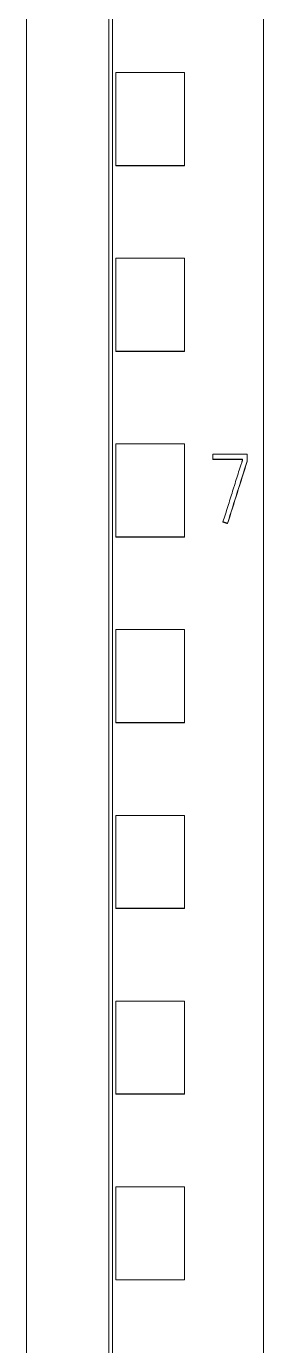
# Model space of a CAD drawing. Header units: millimetres. Extents: x 4134 to 7422, y 1400 to 3585.
# Drawn here: x 6174.95 to 6181.85, y 3265.83 to 3304.19 of the extents above; entities that cross this region are included whole.
import ezdxf

# ---------------------------------------------------------------- set-up
doc = ezdxf.new("R2010")
doc.units = ezdxf.units.MM
doc.layers.add('000-PI-Oprema', color=30, linetype='Continuous', lineweight=5)

# ---------------------------------------------------------------- blocks, each defined once
blk = doc.blocks.new('S7-1500 AQ HF - 6ES7532-5HF00-0AB0')
at = {"layer": '000-PI-Oprema', "color": 0, "linetype": 'ByBlock', "lineweight": 0}
for p, q in [((34.8, 134.681), (34.8, 21.262)), ((30.4, 23.585), (30.4, 132.4)), ((30.5, 74.367), (30.5, 77.069)), ((30.5, 77.069), (32.5, 77.069)), ((32.5, 74.367), (32.5, 77.069)), ((30.5, 74.367), (32.5, 74.367)), ((30.5, 74.35), (30.5, 74.367)), ((30.5, 74.35), (32.5, 74.35)), ((32.5, 74.35), (32.5, 74.367)), ((30.5, 68.966), (30.5, 71.667)), ((30.5, 71.667), (32.5, 71.667)), ((32.5, 68.966), (32.5, 71.667)), ((30.5, 68.95), (30.5, 68.966)), ((30.5, 68.966), (32.5, 68.966)), ((30.5, 68.95), (32.5, 68.95)), ((32.5, 68.95), (32.5, 68.966)), ((30.5, 63.564), (30.5, 66.266)), ((30.5, 66.266), (32.5, 66.266)), ((32.5, 63.564), (32.5, 66.266)), ((33.321, 65.822), (33.321, 65.963)), ((33.321, 65.963), (34.32, 65.963)), ((33.321, 65.822), (33.321, 65.816)), ((34.181, 65.822), (33.321, 65.822)), ((33.321, 65.816), (34.181, 65.816)), ((34.181, 65.783), (34.181, 65.822)), ((34.32, 65.963), (34.32, 65.761)), ((34.32, 65.761), (34.32, 65.755)), ((33.618, 63.999), (33.618, 63.993)), ((33.751, 63.954), (33.751, 63.948)), ((30.5, 63.564), (32.5, 63.564)), ((30.5, 63.55), (30.5, 63.564)), ((30.5, 63.55), (32.5, 63.55)), ((32.5, 63.55), (32.5, 63.564)), ((30.5, 58.163), (30.5, 60.864)), ((30.5, 60.864), (32.5, 60.864)), ((32.5, 58.163), (32.5, 60.864)), ((30.5, 58.163), (32.5, 58.163)), ((30.5, 58.15), (30.5, 58.163)), ((30.5, 58.15), (32.5, 58.15)), ((32.5, 58.15), (32.5, 58.163)), ((30.5, 52.761), (30.5, 55.462)), ((30.5, 55.462), (32.5, 55.462)), ((32.5, 52.761), (32.5, 55.462)), ((30.5, 52.761), (32.5, 52.761)), ((30.5, 52.75), (30.5, 52.761)), ((30.5, 52.75), (32.5, 52.75)), ((32.5, 52.75), (32.5, 52.761)), ((30.5, 47.36), (30.5, 50.061)), ((30.5, 50.061), (32.5, 50.061)), ((32.5, 47.36), (32.5, 50.061)), ((30.5, 47.36), (32.5, 47.36)), ((30.5, 47.35), (30.5, 47.36)), ((30.5, 47.35), (32.5, 47.35)), ((32.5, 47.35), (32.5, 47.36)), ((30.5, 41.958), (30.5, 44.659)), ((30.5, 44.659), (32.5, 44.659)), ((32.5, 41.958), (32.5, 44.659)), ((30.5, 41.95), (30.5, 41.958)), ((30.5, 41.958), (32.5, 41.958)), ((30.5, 41.95), (32.5, 41.95)), ((32.5, 41.95), (32.5, 41.958))]:
    blk.add_line(p, q, dxfattribs=at)
at = {"layer": '000-PI-Oprema', "color": 18, "linetype": 'ByBlock', "lineweight": 0, "true_color": 0x000000}
for centre, major_axis, ratio, start_param, end_param in [((37.863, 14.673), (314.971, 1003.361), 0.017783, 1.525441, 1.527243), ((37.894, 14.295), (316.137, 1007.096), 0.01785, 1.525281, 1.527077)]:
    blk.add_ellipse(centre, major_axis=major_axis, ratio=ratio, start_param=start_param, end_param=end_param, dxfattribs=at)
at = {"layer": '000-PI-Oprema', "color": 0, "linetype": 'ByBlock', "lineweight": 0}
for points, knots in [([(30.3, 23.299), (30.3, 26.64), (30.3, 34.605), (30.3, 47.245), (30.3, 62.731), (30.3, 77.025), (30.3, 91.235), (30.3, 105.802), (30.3, 119.972), (30.3, 129.542), (30.3, 132.586)], [0, 0, 0, 0, 0.091483, 0.21812, 0.346206, 0.515858, 0.610111, 0.736264, 0.916066, 1, 1, 1, 1]), ([(27.9, 129.52), (27.9, 127.497), (27.9, 118.948), (27.9, 105.802), (27.9, 91.235), (27.9, 77.025), (27.9, 62.731), (27.9, 47.245), (27.9, 34.486), (27.9, 25.605), (27.9, 21.348), (27.9, 20.55)], [0, 0, 0, 0, 0.055935, 0.236292, 0.362833, 0.457376, 0.627551, 0.756032, 0.883059, 0.978086, 1, 1, 1, 1]), ([(33.618, 63.999), (33.665, 64.148), (33.712, 64.296), (33.782, 64.519), (33.805, 64.594), (33.851, 64.743), (33.875, 64.817), (33.91, 64.929), (33.922, 64.966), (33.945, 65.04), (33.957, 65.077), (33.992, 65.189), (34.015, 65.263), (34.062, 65.412), (34.085, 65.486), (34.121, 65.598), (34.133, 65.635), (34.15, 65.691), (34.156, 65.709), (34.165, 65.737), (34.168, 65.746), (34.174, 65.765), (34.178, 65.774), (34.181, 65.783)], [0, 0, 0, 0, 0.25, 0.25, 0.375, 0.375, 0.5, 0.5, 0.5625, 0.5625, 0.625, 0.625, 0.75, 0.75, 0.875, 0.875, 0.9375, 0.9375, 0.96875, 0.96875, 0.984375, 0.984375, 1, 1, 1, 1])]:
    blk.add_open_spline(points, degree=3, knots=knots, dxfattribs=at)
for points, weights in [([(33.751, 63.954), (33.685, 63.977), (33.618, 63.999)], [0.499999640066, 0.500000359934, 0.499999640066]), ([(33.618, 63.993), (33.685, 63.97), (33.751, 63.948)], [0.499999547567, 0.500000452433, 0.499999547567])]:
    blk.add_rational_spline(points, weights, degree=2, dxfattribs=at)

msp = doc.modelspace()

# ---------------------------------------------------------------- block references
at = {"layer": '000-PI-Oprema', "color": 0, "linetype": 'ByBlock', "lineweight": 0}
msp.add_blockref('S7-1500 AQ HF - 6ES7532-5HF00-0AB0', (6147.048, 3225.785), dxfattribs=at)

doc.saveas('drawing.dxf')
